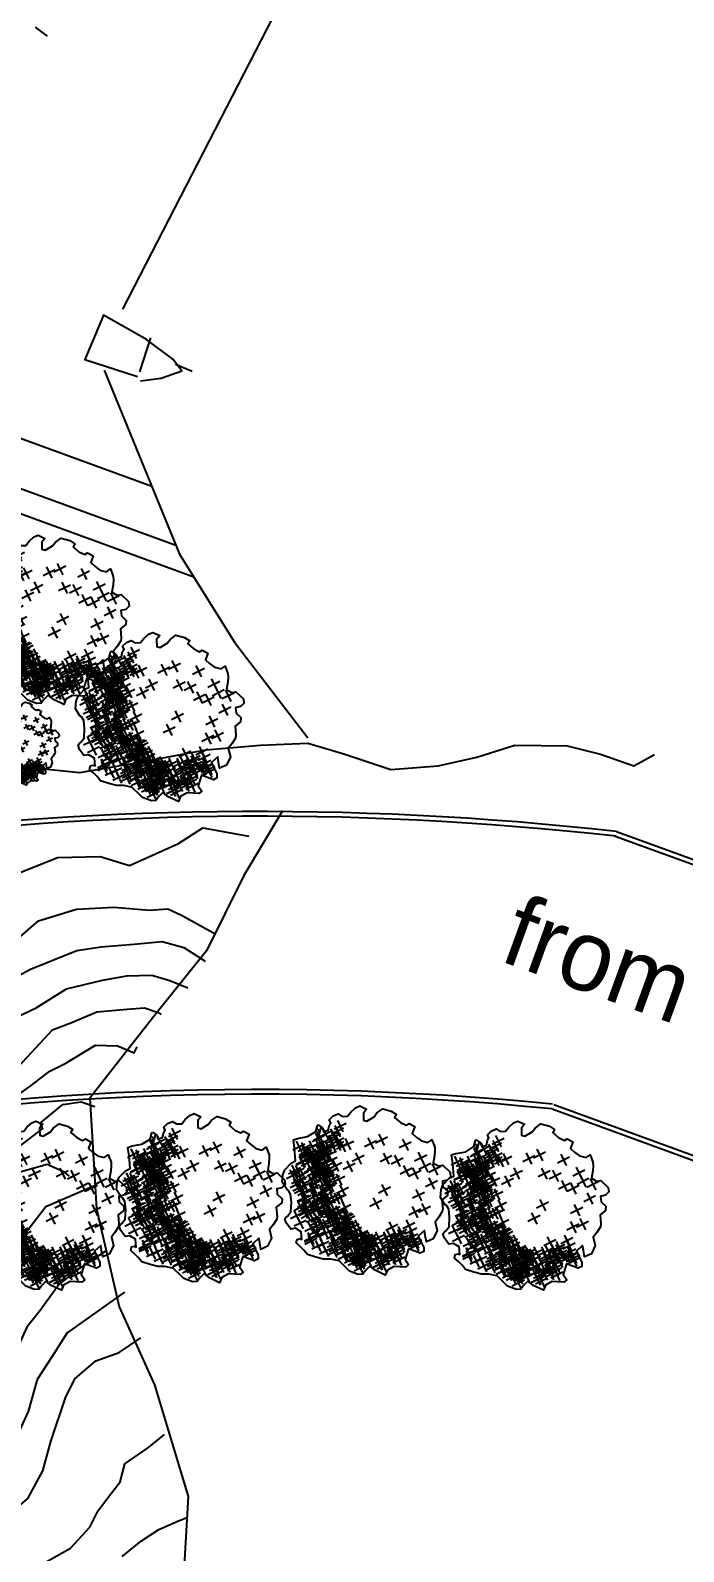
# Model space of a CAD drawing. Header units: inches. Extents: x 200 to 566, y -336 to 11.
# Drawn here: x 489 to 516.8, y -168.3 to -103.7 of the extents above; entities that cross this region are included whole.
import ezdxf

# ---------------------------------------------------------------- set-up
doc = ezdxf.new("R2010")
doc.units = ezdxf.units.IN
doc.header["$MEASUREMENT"] = 0
doc.layers.get('0').update_dxf_attribs({"color": 31})
for name, color, linetype in [('boundary', 21, 'Continuous'), ('drain', 151, 'Continuous'), ('NEW', 7, 'Continuous'), ('retaining wall', 7, 'Continuous'), ('trees', 76, 'Continuous')]:
    doc.layers.add(name, color=color, linetype=linetype)

# ---------------------------------------------------------------- blocks, each defined once
blk = doc.blocks.new('decitree')
at = {"layer": 'boundary'}
blk.add_lwpolyline([(-4.54, 2.53), (-4.18, 2.47), (-3.98, 2.25), (-3.73, 2.5), (-3.82, 2.86), (-3.79, 3.05), (-3.98, 3.19), (-3.85, 3.55), (-3.6, 3.83), (-3.26, 3.8), (-2.93, 3.97), (-2.85, 4.33), (-2.68, 4.75), (-2.46, 5), (-1.93, 5), (-2.01, 4.66), (-1.79, 4.22), (-1.54, 4.25), (-1.21, 4.75), (-1.15, 5.08), (-0.9, 5.52), (-0.29, 5.63), (0.15, 5.58), (0.12, 5.33), (0.65, 5.19), (1.1, 5.19), (1.23, 5.38), (1.68, 5.36), (1.73, 4.86), (2.1, 4.75), (2.54, 4.66), (3.01, 4.75), (3.18, 5.05), (3.59, 4.66), (3.71, 4.44), (3.84, 4.11), (3.98, 3.61), (4.4, 3.58), (4.65, 3.75), (5.34, 3.53), (5.51, 3.25), (5.4, 2.94), (5.12, 2.72), (5.32, 2.39), (5.76, 2.25), (5.87, 1.97), (5.65, 1.53), (5.98, 0.97), (6.04, 0.78), (5.98, 0.31), (5.9, -0.11), (6.29, -0.58), (6.29, -1.22), (5.95, -1.63), (5.68, -1.25), (5.48, -0.97), (5.26, -1.52), (5.95, -2.08), (6.07, -2.33), (5.9, -2.55), (5.01, -2.63), (5.12, -3.41), (5.51, -3.63), (5.4, -3.88), (4.62, -4.19), (4.32, -4.63), (4.34, -5.02), (3.54, -5.02), (3.07, -4.91), (2.93, -5.32), (2.87, -5.63), (2.59, -5.79), (1.93, -5.85), (1.71, -5.77), (0.96, -5.52), (0.37, -5.66), (-0.1, -5.88), (-0.65, -5.99), (-1.26, -6.07), (-1.62, -5.9), (-1.93, -5.79), (-2.32, -5.68), (-2.37, -5.43), (-2.21, -5.29), (-2.07, -5.29), (-2.35, -4.82), (-2.82, -4.77), (-3.1, -4.96), (-3.57, -4.71), (-3.79, -4.49), (-3.76, -4.32), (-3.71, -4.24), (-3.62, -3.85), (-3.87, -3.24), (-4.18, -2.74), (-4.43, -2.58), (-4.57, -2.55), (-5.07, -2.24), (-5.26, -1.74), (-5.29, -1.36), (-5.09, -0.75), (-4.87, -0.47), (-5.32, 0.31), (-5.65, 0.81), (-5.43, 1.03), (-4.85, 1.45), (-4.48, 2.03), (-4.57, 2.47), (-4.54, 2.55)], dxfattribs=at)
at = {"layer": 'trees', "linetype": 'Continuous'}
for points in [[(-3.43, 3.39), (-2.74, 2.83)], [(-2.79, 3.47), (-3.37, 2.72)], [(-0.32, 3.3), (-0.9, 2.55)], [(-0.38, 3.78), (0.32, 3.22)], [(0.26, 3.86), (-0.32, 3.11)], [(1.29, 4.19), (1.98, 3.64)], [(1.93, 4.27), (1.35, 3.53)], [(2.68, 3.83), (3.37, 3.28)], [(3.32, 3.91), (2.73, 3.16)], [(3.21, 3.41), (3.9, 2.86)], [(3.84, 3.5), (3.26, 2.75)], [(3.93, 3.53), (4.62, 2.97)], [(4.57, 3.61), (3.98, 2.86)], [(-4.59, 2.23), (-4.33, 2.19), (-4.18, 2.01), (-4.26, 2.45), (-4.26, 2.46)], [(-4.59, 2.23), (-4.33, 2.19), (-4.18, 2.01), (-4.26, 2.45), (-4.26, 2.46)], [(-4.12, 2.44), (-3.43, 1.89)], [(-3.48, 2.53), (-4.07, 1.78)], [(-3.62, 2.64), (-2.93, 2.08)], [(-2.99, 2.72), (-3.57, 1.97)], [(-3.54, 2.19), (-2.85, 1.64)], [(-3.48, 2.55), (-2.79, 2)], [(-2.9, 2.28), (-3.48, 1.53)], [(-3.46, 3), (-2.76, 2.44)], [(-2.85, 2.64), (-3.43, 1.89)], [(-2.82, 3.08), (-3.4, 2.33)], [(-3.12, 2.39), (-2.43, 1.83)], [(-2.49, 2.47), (-3.07, 1.72)], [(-2.37, 2.22), (-2.96, 1.47)], [(-2.68, 2.19), (-1.99, 1.64)], [(-2.04, 2.28), (-2.62, 1.53)], [(-2.4, 2.47), (-1.71, 1.92)], [(-1.76, 2.55), (-2.35, 1.81)], [(-0.96, 3.22), (-0.26, 2.67)], [(0.49, 2.72), (1.18, 2.17)], [(1.12, 2.8), (0.54, 2.06)], [(1.26, 2.92), (1.96, 2.36)], [(1.9, 3), (1.32, 2.25)], [(2.15, 2.55), (2.84, 2)], [(2.79, 2.64), (2.21, 1.89)], [(2.79, 2.67), (3.48, 2.11)], [(3.43, 2.75), (2.84, 2)], [(4.15, 2.53), (4.84, 1.97)], [(4.79, 2.61), (4.21, 1.86)], [(-4.62, 1.22), (-3.93, 0.67)], [(-3.98, 1.31), (-4.57, 0.56)], [(-4.46, 1.92), (-3.76, 1.36)], [(-4.4, 2.06), (-3.71, 1.5)], [(-3.82, 2), (-4.4, 1.25)], [(-3.76, 2.14), (-4.35, 1.39)], [(-4.32, 1.56), (-3.62, 1)], [(-3.68, 1.64), (-4.26, 0.89)], [(-4.07, 1.81), (-3.37, 1.25)], [(-3.43, 1.89), (-4.01, 1.14)], [(-4.01, 1.14), (-3.32, 0.59)], [(-3.37, 1.22), (-3.96, 0.47)], [(-3.9, 1.36), (-3.21, 0.81)], [(-3.26, 1.45), (-3.85, 0.7)], [(-3.79, 1.39), (-3.1, 0.84)], [(-3.15, 1.47), (-3.73, 0.72)], [(-3.6, 1.2), (-2.9, 0.64)], [(-3.57, 1.67), (-2.87, 1.11)], [(-2.96, 1.28), (-3.54, 0.53)], [(-3.54, 1.25), (-2.85, 0.7)], [(-2.93, 1.75), (-3.51, 1)], [(-2.9, 1.33), (-3.48, 0.59)], [(-3.43, 2.03), (-2.74, 1.47)], [(-2.79, 2.11), (-3.37, 1.36)], [(-3.29, 1.2), (-2.6, 0.64)], [(-3.26, 1.86), (-2.57, 1.31)], [(-2.65, 1.28), (-3.23, 0.53)], [(-2.62, 1.94), (-3.21, 1.2)], [(-3.01, 2.14), (-2.32, 1.58)], [(-1.62, 1.11), (-0.93, 0.56)], [(-0.99, 1.2), (-1.57, 0.45)], [(-1.29, 1.89), (-0.6, 1.33)], [(-0.65, 1.97), (-1.24, 1.22)], [(3.68, 1.39), (4.37, 0.84)], [(4.32, 1.47), (3.73, 0.72)], [(-5.43, 0.81), (-4.73, 0.25)], [(-4.79, 0.89), (-5.37, 0.14)], [(-5.07, 0.89), (-4.37, 0.34)], [(-4.43, 0.97), (-5.01, 0.22)], [(-4.87, 0.67), (-4.18, 0.11)], [(-4.23, 0.75), (-4.82, 0)], [(-4.82, 0.56), (-4.12, 0)], [(-4.18, 0.64), (-4.76, -0.11)], [(-4.15, 0.06), (-4.73, -0.69)], [(-4.15, 0), (-4.73, -0.75)], [(-4.68, 0.59), (-3.98, 0.03)], [(-4.65, 0.5), (-3.96, -0.05)], [(-4.04, 0.67), (-4.62, -0.08)], [(-4.01, 0.59), (-4.6, -0.16)], [(-4.54, 0.78), (-3.85, 0.22)], [(-3.9, 0.86), (-4.48, 0.11)], [(-4.4, 0.03), (-3.71, -0.52)], [(-3.76, 0.11), (-4.35, -0.63)], [(-4.32, 0.45), (-3.62, -0.11)], [(-3.68, 0.53), (-4.26, -0.22)], [(-4.21, 0.45), (-3.51, -0.11)], [(-4.15, 0.53), (-3.46, -0.02)], [(-3.57, 0.53), (-4.15, -0.22)], [(-3.51, 0.61), (-4.1, -0.14)], [(-4.04, 0.89), (-3.35, 0.34)], [(-3.4, 0.97), (-3.98, 0.22)], [(-3.9, 0.03), (-3.21, -0.52)], [(-3.26, 0.11), (-3.85, -0.63)], [(-3.82, 0.45), (-3.12, -0.11)], [(-3.23, 0.03), (-3.82, -0.72)], [(-3.18, 0.53), (-3.76, -0.22)], [(-3.68, 0.53), (-2.99, -0.02)], [(-3.04, 0.61), (-3.62, -0.14)], [(-3.6, 0.97), (-2.9, 0.42)], [(-2.96, 1.06), (-3.54, 0.31)], [(-3.46, 0.34), (-2.76, -0.22)], [(-3.46, 0.09), (-2.76, -0.47)], [(-2.82, 0.42), (-3.4, -0.33)], [(-2.82, 0.17), (-3.4, -0.58)], [(-2.82, 0.03), (-3.4, -0.72)], [(-3.32, 0.7), (-2.62, 0.14)], [(-2.68, 0.78), (-3.26, 0.03)], [(-2.65, 0), (-3.23, -0.75)], [(-3.18, 0.09), (-2.49, -0.47)], [(-2.57, 0.03), (-3.15, -0.72)], [(-2.54, 0.17), (-3.12, -0.58)], [(-3.04, 0.47), (-2.35, -0.08)], [(-2.4, 0.56), (-2.99, -0.19)], [(-2.96, 0.95), (-2.26, 0.39)], [(-2.96, 0.17), (-2.26, -0.39)], [(-2.32, 1.03), (-2.9, 0.28)], [(-2.32, 0.25), (-2.9, -0.5)], [(-2.68, 0.14), (-1.99, -0.41)], [(-2.65, 0.22), (-1.96, -0.33)], [(-2.04, 0.22), (-2.62, -0.52)], [(-2.01, 0.31), (-2.6, -0.44)], [(-2.51, 0.72), (-1.82, 0.17)], [(-1.87, 0.81), (-2.46, 0.06)], [(-1.26, 0.03), (-1.85, -0.72)], [(1.35, 0.67), (2.04, 0.11)], [(1.98, 0.75), (1.4, 0)], [(3.96, 0.2), (4.65, -0.36)], [(4.59, 0.28), (4.01, -0.47)], [(4.48, 0.67), (5.18, 0.11)], [(5.12, 0.75), (4.54, 0)], [(-4.98, -0.86), (-4.29, -1.41)], [(-4.35, -0.77), (-4.93, -1.52)], [(-4.79, -0.02), (-4.1, -0.58)], [(-4.79, -0.08), (-4.1, -0.63)], [(-4.73, -0.77), (-4.04, -1.33)], [(-4.1, -0.69), (-4.68, -1.44)], [(-4.37, -0.83), (-3.68, -1.38)], [(-3.73, -0.75), (-4.32, -1.49)], [(-4.01, -0.27), (-3.32, -0.83)], [(-3.37, -0.19), (-3.96, -0.94)], [(-3.87, -0.05), (-3.18, -0.61)], [(-3.73, -0.41), (-3.04, -0.97)], [(-3.1, -0.33), (-3.68, -1.08)], [(-3.65, -0.94), (-2.96, -1.49)], [(-3.01, -0.86), (-3.6, -1.61)], [(-3.51, -0.11), (-2.82, -0.66)], [(-3.51, -0.61), (-2.82, -1.16)], [(-2.87, -0.02), (-3.46, -0.77)], [(-3.46, -0.05), (-2.76, -0.61)], [(-2.87, -0.52), (-3.46, -1.27)], [(-3.4, -0.3), (-2.71, -0.86)], [(-2.76, -0.22), (-3.35, -0.97)], [(-3.29, -0.08), (-2.6, -0.63)], [(-3.29, -1.02), (-2.6, -1.58)], [(-2.65, -0.94), (-3.23, -1.69)], [(-3.21, -0.05), (-2.51, -0.61)], [(-3.12, -0.27), (-2.43, -0.83)], [(-3.12, -0.61), (-2.43, -1.16)], [(-2.49, -0.19), (-3.07, -0.94)], [(-2.49, -0.52), (-3.07, -1.27)], [(-2.85, -0.27), (-2.15, -0.83)], [(-2.82, -0.33), (-2.12, -0.88)], [(-2.21, -0.19), (-2.79, -0.94)], [(-2.18, -0.25), (-2.76, -1)], [(-2.74, -0.11), (-2.04, -0.66)], [(-2.1, -0.02), (-2.68, -0.77)], [(-2.62, -0.22), (-1.93, -0.77)], [(-2.6, -0.8), (-1.9, -1.36)], [(-1.99, -0.14), (-2.57, -0.88)], [(-2.57, -0.72), (-1.87, -1.27)], [(-1.96, -0.72), (-2.54, -1.47)], [(-1.93, -0.63), (-2.51, -1.38)], [(-2.37, -0.83), (-1.68, -1.38)], [(-1.74, -0.75), (-2.32, -1.49)], [(-2.26, -0.16), (-1.57, -0.72)], [(-2.26, -0.88), (-1.57, -1.44)], [(-1.62, -0.08), (-2.21, -0.83)], [(-2.21, -0.72), (-1.51, -1.27)], [(-1.62, -0.8), (-2.21, -1.55)], [(-1.57, -0.63), (-2.15, -1.38)], [(-1.9, -0.05), (-1.21, -0.61)], [(-1.32, -0.63), (-0.63, -1.19)], [(-0.68, -0.55), (-1.26, -1.3)], [(1.21, -0.44), (1.9, -1)], [(1.85, -0.36), (1.26, -1.11)], [(3.98, -0.86), (4.68, -1.41)], [(4.62, -0.77), (4.04, -1.52)], [(4.93, -1.05), (4.34, -1.8)], [(-4.96, -1.22), (-4.26, -1.77)], [(-4.32, -1.13), (-4.9, -1.88)], [(-4.48, -1.38), (-3.79, -1.94)], [(-4.46, -1.69), (-3.76, -2.24)], [(-3.85, -1.3), (-4.43, -2.05)], [(-3.82, -1.61), (-4.4, -2.35)], [(-4.29, -1.25), (-3.6, -1.8)], [(-3.65, -1.16), (-4.23, -1.91)], [(-4.18, -1.83), (-3.48, -2.38)], [(-3.54, -1.74), (-4.12, -2.49)], [(-4.01, -1.91), (-3.32, -2.47)], [(-3.37, -1.83), (-3.96, -2.58)], [(-3.87, -1.49), (-3.18, -2.05)], [(-3.23, -1.41), (-3.82, -2.16)], [(-3.73, -1.94), (-3.04, -2.49)], [(-3.1, -1.86), (-3.68, -2.6)], [(-3.29, -1.52), (-2.6, -2.08)], [(-3.26, -1.36), (-2.57, -1.91)], [(-2.65, -1.44), (-3.23, -2.19)], [(-2.62, -1.27), (-3.21, -2.02)], [(-2.96, -1.94), (-2.26, -2.49)], [(-2.32, -1.86), (-2.9, -2.6)], [(-2.65, -1.91), (-1.96, -2.47)], [(-2.07, -2.1), (-2.65, -2.85)], [(-2.01, -1.83), (-2.6, -2.58)], [(-2.51, -1.19), (-1.82, -1.74)], [(-2.51, -1.41), (-1.82, -1.97)], [(-1.87, -1.11), (-2.46, -1.86)], [(-1.87, -1.33), (-2.46, -2.08)], [(-2.37, -1.66), (-1.68, -2.22)], [(-2.35, -1.83), (-1.65, -2.38)], [(-1.74, -1.58), (-2.32, -2.33)], [(-1.71, -1.74), (-2.29, -2.49)], [(-2.01, -1.66), (-1.32, -2.22)], [(-1.43, -2.13), (-2.01, -2.88)], [(-1.37, -1.58), (-1.96, -2.33)], [(-1.96, -2.08), (-1.26, -2.63)], [(-1.93, -1.61), (-1.24, -2.16)], [(-1.32, -1.99), (-1.9, -2.74)], [(-1.29, -1.52), (-1.87, -2.27)], [(-1.82, -1.99), (-1.13, -2.55)], [(-1.76, -1.41), (-1.07, -1.97)], [(-1.18, -1.91), (-1.76, -2.66)], [(-1.13, -1.33), (-1.71, -2.08)], [(-1.43, -1.33), (-0.74, -1.88)], [(-0.79, -1.25), (-1.37, -1.99)], [(-1.29, -2.13), (-0.6, -2.69)], [(-1.24, -1.16), (-0.54, -1.72)], [(-0.65, -2.05), (-1.24, -2.8)], [(-0.6, -1.08), (-1.18, -1.83)], [(-0.93, -2.1), (-0.24, -2.66)], [(-0.29, -2.02), (-0.88, -2.77)], [(-0.21, -2.13), (-0.79, -2.88)], [(-0.65, -1.66), (0.04, -2.22)], [(-0.01, -1.58), (-0.6, -2.33)], [(0.29, -2.1), (-0.29, -2.85)], [(0.43, -2.1), (-0.15, -2.85)], [(2.96, -1.49), (3.65, -2.05)], [(3.59, -1.41), (3.01, -2.16)], [(3.07, -2.08), (3.76, -2.63)], [(3.71, -1.99), (3.12, -2.74)], [(3.46, -1.86), (4.15, -2.41)], [(4.09, -1.77), (3.51, -2.52)], [(4.23, -2.13), (3.65, -2.88)], [(3.68, -1.52), (4.37, -2.08)], [(4.32, -1.44), (3.73, -2.19)], [(3.73, -1.72), (4.43, -2.27)], [(4.37, -1.63), (3.79, -2.38)], [(3.98, -1.86), (4.68, -2.41)], [(4.62, -1.77), (4.04, -2.52)], [(4.68, -2.13), (4.09, -2.88)], [(4.29, -1.13), (4.98, -1.69)], [(4.32, -1.94), (5.01, -2.49)], [(4.95, -1.86), (4.37, -2.6)], [(4.51, -1.49), (5.2, -2.05)], [(5.15, -1.41), (4.57, -2.16)], [(4.57, -1.94), (5.26, -2.49)], [(5.2, -1.86), (4.62, -2.6)], [(4.68, -1.69), (5.37, -2.24)], [(4.68, -1.77), (5.37, -2.33)], [(5.32, -1.61), (4.73, -2.35)], [(5.32, -1.69), (4.73, -2.44)], [(4.95, -1.74), (5.65, -2.3)], [(5.59, -1.66), (5.01, -2.41)], [(5.04, -1.91), (5.73, -2.47)], [(5.68, -1.83), (5.09, -2.58)], [(-3.6, -2.35), (-2.9, -2.91)], [(-2.96, -2.27), (-3.54, -3.02)], [(-3.48, -2.99), (-2.79, -3.55)], [(-3.46, -2.27), (-2.76, -2.83)], [(-2.85, -2.91), (-3.43, -3.66)], [(-2.82, -2.19), (-3.4, -2.94)], [(-3.37, -2.72), (-2.68, -3.27)], [(-2.74, -2.63), (-3.32, -3.38)], [(-3.18, -2.96), (-2.49, -3.52)], [(-2.54, -2.88), (-3.12, -3.63)], [(-3.04, -3.21), (-2.35, -3.77)], [(-2.4, -3.13), (-2.99, -3.88)], [(-2.87, -2.99), (-2.18, -3.55)], [(-2.82, -2.55), (-2.12, -3.1)], [(-2.24, -2.91), (-2.82, -3.66)], [(-2.18, -2.47), (-2.76, -3.21)], [(-2.18, -3.21), (-2.76, -3.96)], [(-2.71, -2.19), (-2.01, -2.74)], [(-2.68, -2.83), (-1.99, -3.38)], [(-2.04, -2.74), (-2.62, -3.49)], [(-2.54, -2.38), (-1.85, -2.94)], [(-1.9, -2.3), (-2.49, -3.05)], [(-2.37, -2.55), (-1.68, -3.1)], [(-2.35, -2.69), (-1.65, -3.24)], [(-1.74, -2.47), (-2.32, -3.21)], [(-1.71, -2.6), (-2.29, -3.35)], [(-2.24, -2.55), (-1.54, -3.1)], [(-1.6, -2.47), (-2.18, -3.21)], [(-2.07, -2.22), (-1.37, -2.77)], [(-1.43, -3.16), (-2.01, -3.91)], [(-1.9, -2.41), (-1.21, -2.96)], [(-1.26, -2.33), (-1.85, -3.08)], [(-1.79, -2.49), (-1.1, -3.05)], [(-1.15, -2.41), (-1.74, -3.16)], [(-1.65, -2.55), (-0.96, -3.1)], [(-1.01, -2.47), (-1.6, -3.21)], [(-1.49, -2.35), (-0.79, -2.91)], [(-0.85, -2.27), (-1.43, -3.02)], [(-1.4, -2.58), (-0.71, -3.13)], [(-0.76, -2.49), (-1.35, -3.24)], [(-1.32, -2.96), (-0.63, -3.52)], [(-0.68, -2.88), (-1.26, -3.63)], [(-1.07, -2.41), (-0.38, -2.96)], [(-1.07, -2.55), (-0.38, -3.1)], [(-0.43, -2.33), (-1.01, -3.08)], [(-0.43, -2.47), (-1.01, -3.21)], [(-0.85, -2.22), (-0.15, -2.77)], [(-0.85, -3.1), (-0.15, -3.66)], [(-0.82, -2.24), (-0.13, -2.8)], [(-0.21, -3.02), (-0.79, -3.77)], [(-0.18, -2.16), (-0.76, -2.91)], [(-0.76, -2.58), (-0.07, -3.13)], [(-0.76, -2.96), (-0.07, -3.52)], [(-0.13, -2.49), (-0.71, -3.24)], [(-0.51, -3.08), (0.18, -3.63)], [(0.12, -2.99), (-0.46, -3.74)], [(-0.35, -2.19), (0.35, -2.74)], [(-0.32, -2.58), (0.37, -3.13)], [(-0.29, -3.21), (0.4, -3.77)], [(0.32, -2.49), (-0.26, -3.24)], [(0.35, -3.13), (-0.24, -3.88)], [(-0.21, -2.19), (0.49, -2.74)], [(-0.18, -2.55), (0.51, -3.1)], [(0.46, -2.47), (-0.13, -3.21)], [(-0.04, -2.27), (0.65, -2.83)], [(-0.01, -3.05), (0.68, -3.6)], [(0.6, -2.19), (0.01, -2.94)], [(0.01, -2.66), (0.71, -3.21)], [(0.01, -3.02), (0.71, -3.58)], [(0.62, -2.96), (0.04, -3.71)], [(0.65, -2.58), (0.07, -3.33)], [(0.65, -2.94), (0.07, -3.69)], [(0.15, -2.66), (0.85, -3.21)], [(0.79, -2.58), (0.21, -3.33)], [(0.26, -2.83), (0.96, -3.38)], [(0.29, -2.88), (0.98, -3.44)], [(0.9, -2.74), (0.32, -3.49)], [(0.49, -2.63), (1.18, -3.19)], [(1.12, -2.55), (0.54, -3.3)], [(0.54, -3.16), (1.23, -3.71)], [(0.6, -3.02), (1.29, -3.58)], [(1.18, -3.08), (0.6, -3.82)], [(1.23, -2.94), (0.65, -3.69)], [(1.26, -3.21), (0.68, -3.96)], [(0.71, -2.41), (1.4, -2.96)], [(0.73, -2.77), (1.43, -3.33)], [(1.37, -2.69), (0.79, -3.44)], [(1.23, -2.8), (1.93, -3.35)], [(1.23, -2.85), (1.93, -3.41)], [(1.23, -2.91), (1.93, -3.46)], [(1.87, -2.72), (1.29, -3.46)], [(1.87, -2.77), (1.29, -3.52)], [(1.87, -2.83), (1.29, -3.58)], [(1.37, -3.13), (2.07, -3.69)], [(2.01, -3.05), (1.43, -3.8)], [(1.65, -2.88), (2.35, -3.44)], [(2.29, -2.8), (1.71, -3.55)], [(1.71, -3.08), (2.4, -3.63)], [(2.35, -2.99), (1.76, -3.74)], [(1.9, -2.8), (2.59, -3.35)], [(1.9, -2.99), (2.59, -3.55)], [(2.54, -2.72), (1.96, -3.46)], [(2.54, -2.91), (1.96, -3.66)], [(1.98, -2.99), (2.68, -3.55)], [(2.62, -2.91), (2.04, -3.66)], [(2.15, -2.99), (2.84, -3.55)], [(2.79, -2.91), (2.21, -3.66)], [(2.79, -3.19), (2.21, -3.94)], [(2.4, -2.55), (3.09, -3.1)], [(3.04, -2.47), (2.46, -3.21)], [(2.48, -3.02), (3.18, -3.58)], [(3.12, -2.94), (2.54, -3.69)], [(2.9, -2.3), (3.59, -2.85)], [(3.54, -2.22), (2.96, -2.96)], [(3.07, -3.1), (3.76, -3.66)], [(3.09, -2.52), (3.79, -3.08)], [(3.71, -3.02), (3.12, -3.77)], [(3.73, -2.44), (3.15, -3.19)], [(3.21, -2.66), (3.9, -3.21)], [(3.84, -2.58), (3.26, -3.33)], [(3.59, -2.22), (4.29, -2.77)], [(3.62, -2.63), (4.32, -3.19)], [(4.26, -2.55), (3.68, -3.3)], [(3.71, -2.24), (4.4, -2.8)], [(3.73, -2.69), (4.43, -3.24)], [(4.34, -2.16), (3.76, -2.91)], [(3.76, -3.08), (4.45, -3.63)], [(4.37, -2.6), (3.79, -3.35)], [(4.4, -2.99), (3.82, -3.74)], [(3.82, -3.19), (4.51, -3.74)], [(4.45, -3.1), (3.87, -3.85)], [(4.45, -3.21), (3.87, -3.96)], [(4.04, -2.22), (4.73, -2.77)], [(4.15, -2.85), (4.84, -3.41)], [(4.18, -2.44), (4.87, -2.99)], [(4.18, -3.13), (4.87, -3.69)], [(4.79, -2.77), (4.21, -3.52)], [(4.82, -2.35), (4.23, -3.1)], [(4.82, -3.05), (4.23, -3.8)], [(-3.48, -3.66), (-2.79, -4.21)], [(-2.85, -3.58), (-3.43, -4.32)], [(-3.01, -4.02), (-2.32, -4.57)], [(-2.37, -3.94), (-2.96, -4.68)], [(-2.82, -3.3), (-2.12, -3.85)], [(-2.35, -3.38), (-1.65, -3.94)], [(-1.71, -3.3), (-2.29, -4.05)], [(-2.18, -4.02), (-1.49, -4.57)], [(-1.54, -3.94), (-2.12, -4.68)], [(-2.07, -3.24), (-1.37, -3.8)], [(-2.07, -3.55), (-1.37, -4.1)], [(-1.43, -3.46), (-2.01, -4.21)], [(-1.9, -3.74), (-1.21, -4.3)], [(-1.26, -3.66), (-1.85, -4.41)], [(-1.82, -4.13), (-1.13, -4.68)], [(-1.18, -4.05), (-1.76, -4.8)], [(-1.65, -3.41), (-0.96, -3.96)], [(-1.01, -3.33), (-1.6, -4.07)], [(-1.49, -4.21), (-0.79, -4.77)], [(-0.85, -4.13), (-1.43, -4.88)], [(-1.4, -3.63), (-0.71, -4.19)], [(-1.37, -3.35), (-0.68, -3.91)], [(-0.76, -3.55), (-1.35, -4.3)], [(-0.74, -3.27), (-1.32, -4.02)], [(-1.1, -3.91), (-0.4, -4.46)], [(-0.46, -3.82), (-1.04, -4.57)], [(-0.71, -3.88), (-0.01, -4.43)], [(-0.6, -3.38), (0.1, -3.94)], [(-0.57, -3.85), (0.12, -4.41)], [(0.04, -3.3), (-0.54, -4.05)], [(0.07, -3.77), (-0.51, -4.52)], [(-0.26, -4.1), (0.43, -4.66)], [(0.37, -4.02), (-0.21, -4.77)], [(0.37, -4.27), (-0.21, -5.02)], [(-0.15, -3.41), (0.54, -3.96)], [(0.49, -3.33), (-0.1, -4.07)], [(0.1, -3.49), (0.79, -4.05)], [(0.15, -3.35), (0.85, -3.91)], [(0.73, -3.41), (0.15, -4.16)], [(0.21, -4.02), (0.9, -4.57)], [(0.26, -3.91), (0.96, -4.46)], [(0.85, -3.94), (0.26, -4.68)], [(0.51, -3.69), (1.21, -4.24)], [(0.54, -3.96), (1.23, -4.52)], [(1.15, -3.6), (0.57, -4.35)], [(0.57, -4.1), (1.26, -4.66)], [(1.18, -3.88), (0.6, -4.63)], [(0.62, -3.3), (1.32, -3.85)], [(1.21, -4.02), (0.62, -4.77)], [(0.9, -4.05), (1.6, -4.6)], [(0.93, -3.24), (1.62, -3.8)], [(1.54, -3.96), (0.96, -4.71)], [(1.04, -3.66), (1.73, -4.21)], [(1.1, -3.55), (1.79, -4.1)], [(1.68, -3.58), (1.1, -4.32)], [(1.73, -3.46), (1.15, -4.21)], [(1.21, -3.33), (1.9, -3.88)], [(1.85, -3.24), (1.26, -3.99)], [(1.96, -4.3), (1.37, -5.05)], [(1.4, -4.16), (2.1, -4.71)], [(1.43, -3.66), (2.12, -4.21)], [(2.04, -4.07), (1.46, -4.82)], [(2.07, -3.58), (1.48, -4.32)], [(2.21, -4.24), (1.62, -4.99)], [(1.68, -3.38), (2.37, -3.94)], [(1.68, -3.66), (2.37, -4.21)], [(2.32, -3.3), (1.73, -4.05)], [(2.32, -3.58), (1.73, -4.32)], [(1.9, -3.58), (2.59, -4.13)], [(1.93, -4.3), (2.62, -4.85)], [(2.54, -3.49), (1.96, -4.24)], [(1.98, -3.96), (2.68, -4.52)], [(2.57, -4.21), (1.98, -4.96)], [(2.57, -4.3), (1.98, -5.05)], [(2.62, -3.88), (2.04, -4.63)], [(2.1, -3.99), (2.79, -4.55)], [(2.12, -3.52), (2.82, -4.07)], [(2.15, -3.27), (2.84, -3.82)], [(2.73, -3.91), (2.15, -4.66)], [(2.76, -3.44), (2.18, -4.19)], [(2.23, -3.66), (2.93, -4.21)], [(2.87, -3.58), (2.29, -4.32)], [(2.32, -4.02), (3.01, -4.57)], [(2.96, -3.94), (2.37, -4.68)], [(2.4, -3.96), (3.09, -4.52)], [(3.04, -3.88), (2.46, -4.63)], [(3.15, -4.3), (2.57, -5.05)], [(2.73, -3.58), (3.43, -4.13)], [(3.37, -3.49), (2.79, -4.24)], [(2.82, -3.35), (3.51, -3.91)], [(3.46, -3.27), (2.87, -4.02)], [(2.93, -3.94), (3.62, -4.49)], [(3.57, -3.85), (2.98, -4.6)], [(3.09, -3.69), (3.79, -4.24)], [(3.73, -3.6), (3.15, -4.35)], [(3.26, -3.6), (3.96, -4.16)], [(3.29, -3.91), (3.98, -4.46)], [(3.29, -4.21), (3.98, -4.77)], [(3.29, -4.24), (3.98, -4.8)], [(3.9, -3.52), (3.32, -4.27)], [(3.93, -3.82), (3.34, -4.57)], [(3.93, -4.13), (3.34, -4.88)], [(3.93, -4.16), (3.34, -4.91)], [(3.59, -3.69), (4.29, -4.24)], [(3.59, -4.21), (4.29, -4.77)], [(3.65, -3.33), (4.34, -3.88)], [(4.23, -3.6), (3.65, -4.35)], [(4.23, -4.13), (3.65, -4.88)], [(4.29, -3.24), (3.71, -3.99)], [(3.82, -3.3), (4.51, -3.85)], [(3.98, -3.49), (4.68, -4.05)], [(4.62, -3.41), (4.04, -4.16)], [(4.4, -3.35), (5.09, -3.91)], [(5.04, -3.27), (4.45, -4.02)], [(-1.9, -4.66), (-1.21, -5.21)], [(-1.87, -4.71), (-1.18, -5.27)], [(-1.26, -4.57), (-1.85, -5.32)], [(-1.24, -4.63), (-1.82, -5.38)], [(-1.79, -4.85), (-1.1, -5.41)], [(-1.15, -4.77), (-1.74, -5.52)], [(-1.18, -4.93), (-0.49, -5.49)], [(-0.54, -4.85), (-1.13, -5.6)], [(-0.93, -4.68), (-0.24, -5.24)], [(-0.29, -4.6), (-0.88, -5.35)], [(-0.54, -5.02), (0.15, -5.57)], [(0.1, -4.93), (-0.49, -5.68)], [(-0.26, -4.35), (0.43, -4.91)], [(-0.01, -4.57), (0.68, -5.13)], [(0.01, -4.82), (0.71, -5.38)], [(0.62, -4.49), (0.04, -5.24)], [(0.65, -4.74), (0.07, -5.49)], [(0.57, -4.57), (1.26, -5.13)], [(0.6, -4.43), (1.29, -4.99)], [(1.21, -4.49), (0.62, -5.24)], [(1.23, -4.35), (0.65, -5.1)], [(0.79, -4.8), (1.48, -5.35)], [(1.43, -4.71), (0.85, -5.46)], [(0.85, -4.71), (1.54, -5.27)], [(1.48, -4.63), (0.9, -5.38)], [(1.32, -4.38), (2.01, -4.93)], [(1.32, -4.82), (2.01, -5.38)], [(1.96, -4.74), (1.37, -5.49)], [(1.57, -4.32), (2.26, -4.88)], [(1.57, -4.6), (2.26, -5.16)], [(2.21, -4.52), (1.62, -5.27)], [(1.62, -4.88), (2.32, -5.43)], [(2.26, -4.8), (1.68, -5.54)], [(1.93, -4.38), (2.62, -4.93)], [(1.93, -4.68), (2.62, -5.24)], [(2.57, -4.6), (1.98, -5.35)], [(2.12, -4.71), (2.82, -5.27)], [(2.76, -4.63), (2.18, -5.38)], [(2.18, -5.05), (2.87, -5.6)], [(2.82, -4.96), (2.23, -5.71)], [(2.51, -4.38), (3.21, -4.93)]]:
    blk.add_lwpolyline(points, dxfattribs=at)

msp = doc.modelspace()

# ---------------------------------------------------------------- linework, layer by layer
for points in [[(514.522, -73.634), (492.939, -115.571)], [(489.229, -103.596), (489.737, -103.974)], [(492.155, -118.16), (495.359, -125.972), (497.691, -129.71), (500.809, -133.772)], [(495.893, -118.216), (495.183, -117.915)], [(487.664, -134.883), (491.127, -135.244), (493.522, -134.825), (496.471, -134.277), (498.792, -134.087), (500.811, -134), (502.33, -134.447), (504.33, -135.12), (506.348, -134.957), (507.986, -134.593), (509.597, -134.078), (511.819, -134.116), (513.236, -134.463), (514.654, -134.962), (515.533, -134.475)], [(499.726, -136.869), (498.085, -139.614), (496.499, -142.815), (494.253, -145.614), (491.558, -149.074), (491.829, -153.759), (492.802, -157.933), (494.297, -161.243), (495.729, -165.972), (495.446, -170.861)], [(476.013, -139.154), (476.9, -139.478), (478.447, -140.179), (480.166, -140.372), (481.35, -140.112), (482.612, -140.054), (483.574, -140.328), (484.616, -141.031), (486.311, -141.351), (487.639, -140.28), (488.667, -139.463), (490.176, -138.847), (491.993, -138.812), (493.234, -139.185), (495.321, -138.261), (496.35, -137.597), (498.297, -137.941)], [(487.865, -142.837), (489.368, -141.537), (490.979, -141.047), (492.569, -140.962), (494.085, -141.08), (494.867, -141.025), (495.45, -141.301), (496.897, -142.103)], [(487.978, -144.154), (489.033, -143.591), (490.995, -142.795), (492.029, -142.637), (493.416, -142.528), (494.627, -142.42), (495.538, -142.668), (496.453, -143.246)], [(487.667, -145.98), (489.276, -145.236), (490.556, -144.419), (492.092, -144.055), (493.126, -143.872), (494.186, -143.841), (494.945, -144.065), (495.706, -144.39)], [(488.166, -148.105), (489.966, -146.17), (490.821, -145.836), (491.852, -145.399), (493.139, -145.291), (493.871, -145.236), (494.453, -145.436), (494.58, -145.511)], [(487.098, -149.935), (489.054, -148.531), (489.856, -147.919), (490.535, -147.585), (491.79, -146.818), (492.724, -146.839), (493.434, -147.139), (493.558, -146.885)], [(488.523, -151.143), (489.55, -150.352), (489.447, -150.125), (490.399, -149.334), (491.181, -149.228), (491.764, -149.428)], [(488.532, -152.207), (489.741, -151.871), (490.4, -152.171), (490.68, -152.372)], [(481.698, -169.268), (482.868, -167.463), (483.776, -164.671), (484.451, -161.248), (486.367, -158.223), (487.385, -156.419), (488.634, -155.018), (489.682, -153.67), (491.744, -152.772)], [(492.199, -155.581), (491.045, -156.347), (490.243, -156.96), (489.445, -158.079), (488.871, -158.791), (488.5, -159.629), (488.204, -160.315), (487.731, -161.052), (487.358, -161.688), (486.607, -162.376), (485.878, -162.709), (485.2, -163.093)], [(493.023, -157.299), (490.59, -159.035), (489.918, -160.077), (489.321, -161.018), (488.93, -162.363), (488.534, -163.226), (487.894, -165.028), (487.546, -165.587), (486.243, -166.583), (485.287, -167.044), (484.985, -167.071)], [(484.75, -168.947), (485.775, -167.877), (487.887, -166.953), (488.914, -166.061), (489.559, -164.892), (489.901, -163.649), (490.515, -161.796), (490.911, -160.984), (491.813, -160.219), (492.794, -159.859), (493.723, -159.245)], [(489.344, -168.946), (490.726, -168.178), (491.551, -167.287), (491.898, -166.601), (492.346, -165.991), (492.845, -165.355), (493.04, -164.594), (494.044, -163.904), (494.72, -163.343)], [(492.925, -168.52), (493.752, -167.857), (494.48, -167.372), (495.309, -167.012), (495.636, -166.884)]]:
    msp.add_lwpolyline(points)
at = {"layer": 'drain'}
for points in [[(495.209, -125.607), (382.126, -84.294)], [(495.968, -126.949), (381.76, -85.225)]]:
    msp.add_lwpolyline(points, dxfattribs=at)
at = {"layer": 'NEW'}
for points in [[(493.7, -118.608), (494.582, -118.502), (495.463, -118.193), (495.08, -117.688), (493.961, -116.858), (492.134, -115.829), (491.343, -117.708), (493.572, -118.431)], [(493.671, -118.228), (494.137, -116.781)]]:
    msp.add_lwpolyline(points, dxfattribs=at)
at = {"layer": 'retaining wall'}
for p, q in [((513.85, -137.939), (553.364, -152.368)), ((513.919, -137.751), (553.433, -152.18)), ((511.181, -149.526), (549.317, -163.452)), ((511.25, -149.338), (549.386, -163.264))]:
    msp.add_line(p, q, dxfattribs=at)
msp.add_lwpolyline([(494.182, -123.103), (382.9, -82.448)], dxfattribs=at)
for radius, start, end in [(135.524, 83.56674, 97.92537), (135.324, 83.56674, 97.92537), (123.724, 84.21659, 118.53303), (123.524, 84.21659, 118.53303)]:
    msp.add_arc((498.734, -272.422), radius, start, end, dxfattribs=at)

# ---------------------------------------------------------------- block references
at = {"layer": 'NEW', "rotation": 334.4076369476851}
for p, xscale, yscale, zscale in [((489.393, -128.508), 0.5999999999999943, 0.6000000000000227, 0.6), ((494.265, -132.637), 0.5999999999999943, 0.6000000000000227, 0.6), ((488.331, -133.863), 0.3000000000000114, 0.2999999999999545, 0.3), ((503.046, -152.742), 0.5999999999999943, 0.6000000000000227, 0.6), ((489.301, -153.381), 0.5999999999999943, 0.6000000000000227, 0.6), ((496.014, -153.061), 0.5999999999999943, 0.6000000000000227, 0.6), ((509.759, -153.381), 0.5999999999999943, 0.6000000000000227, 0.6)]:
    msp.add_blockref('decitree', p, dxfattribs=dict(at, xscale=xscale, yscale=yscale, zscale=zscale))

# ---------------------------------------------------------------- texts
at = {"layer": 'NEW', "insert": (509.891, -140.388), "char_height": 3, "width": 75.4467, "attachment_point": 1, "rotation": 340}
msp.add_mtext('{\\fCityBlueprint|b0|i0|c2|p2;from main highway}', dxfattribs=at)

doc.saveas('drawing.dxf')
